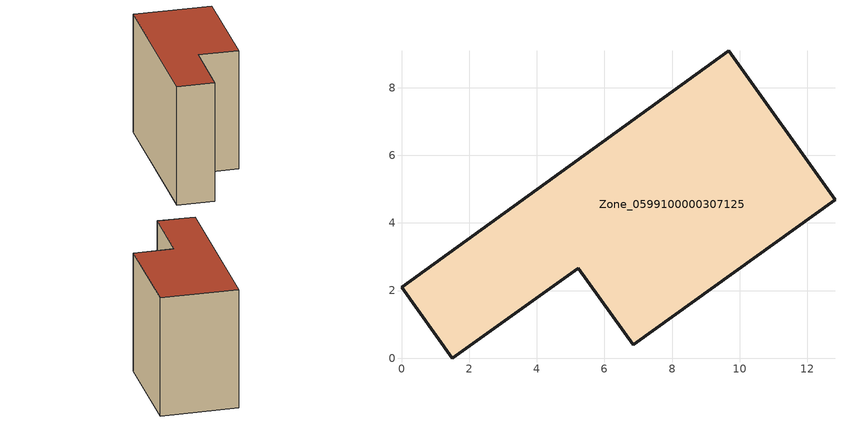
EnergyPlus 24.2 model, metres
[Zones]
Zone_0599100000307125
 floor ground (C_G): 5.23,2.66 1.5,0 0,2.1 9.68,9.09 12.82,4.69 6.86,0.39 z0
 wall outside (C_F): 9.68,9.09 0,2.1 1.5,0 5.23,2.66 6.86,0.39 12.82,4.69 9.68,9.09 z0:8.69
 roof outside (C_R): 6.86,0.39 12.82,4.69 9.68,9.09 0,2.1 1.5,0 5.23,2.66 z8.69
[BUILDING]
Pand.0599100000307125: North Axis=0; Terrain=City; Loads Convergence Tolerance Value=0.04; Temperature Convergence Tolerance Value=0.4; Solar Distribution=FullExterior; Maximum Number of Warmup Days=25; Minimum Number of Warmup Days=1
[Site:Location]
Rotterdam.The.Hague.AP_ZH_NLD Design_Conditions: Latitude=51.96; Longitude=4.45; Time Zone=1; Elevation=-4.5
[SITE:GROUNDTEMPERATURE:BUILDINGSURFACE]
18, 18, 18, 18, 18, 18, 18, 18, 18, 18, 18, 18
[MATERIAL] Thermal Absorptance=0.9; Solar Absorptance=0.7; Visible Absorptance=0.7
Name | Roughness | Thickness | Conductivity | Density | Specific Heat
G.TI.1975-1991 | MediumSmooth | 0.15 | 0.288461 | 540 | 1210
F.TI.1975-1991 | Rough | 0.3 | 0.230769 | 1920 | 840
R.TI.1975-1991 | MediumRough | 0.2 | 0.153846 | 1500 | 1000
[CONSTRUCTION]
C_G: G.TI.1975-1991
C_F: F.TI.1975-1991
C_R: R.TI.1975-1991
[ZONE]
Zone_0599100000307125: Type=1; Multiplier=1; Ceiling Height=Autocalculate; Volume=Autocalculate; Floor Area=autocalculate; Part of Total Floor Area=Yes
[ZONEINFILTRATION:DESIGNFLOWRATE]
Infil_Zone_0599100000307125: Zone or ZoneList or Space or SpaceList=Zone_0599100000307125; Schedule=AlwaysOn; Design Flow Rate Calculation Method=Flow/Area; Flow Rate per Floor Area=0.003; Constant Term Coefficient=1; Temperature Term Coefficient=0; Velocity Term Coefficient=0; Velocity Squared Term Coefficient=0
[HVACTEMPLATE:ZONE:IDEALLOADSAIRSYSTEM]
Zone_0599100000307125: Maximum Heating Supply Air Temperature=50; Minimum Cooling Supply Air Temperature=13; Maximum Heating Supply Air Humidity Ratio=0.0156; Minimum Cooling Supply Air Humidity Ratio=0.0077; Heating Limit=NoLimit; Cooling Limit=NoLimit; Dehumidification Control Type=ConstantSensibleHeatRatio; Cooling Sensible Heat Ratio=0.7; Dehumidification Setpoint=60; Humidification Control Type=None; Humidification Setpoint=30; Outdoor Air Method=None; Outdoor Air Flow Rate per Person=0.00944; Outdoor Air Flow Rate per Zone Floor Area=0; Outdoor Air Flow Rate per Zone=0; Demand Controlled Ventilation Type=None; Outdoor Air Economizer Type=NoEconomizer; Heat Recovery Type=None; Sensible Heat Recovery Effectiveness=0.7; Latent Heat Recovery Effectiveness=0.65
[ZONECONTROL:THERMOSTAT]
ThermostatControl_Zone_0599100000307125: Zone or ZoneList=Zone_0599100000307125; Control Type Schedule=DualSetpointControlType; Control 1=Thermostat_Zone_0599100000307125; Temperature Difference Between Cutout And Setpoint=0
[THERMOSTATSETPOINT:DUALSETPOINT]
Thermostat_Zone_0599100000307125: Heating Setpoint Temperature Schedule=HeatingSetpoint_Zone_0599100000307125; Cooling Setpoint Temperature Schedule=CoolingSetpoint_Zone_0599100000307125
[SCHEDULE:COMPACT]
HeatingSetpoint_Zone_0599100000307125: Through: 12/31, For: AllDays, Until: 24:00, 21
CoolingSetpoint_Zone_0599100000307125: Through: 12/31, For: AllDays, Until: 24:00, 24
DualSetpointControlType: Through: 12/31, For: AllDays, Until: 24:00, 4
AlwaysOn: Through: 12/31, For: AllDays, Until: 24:00, 1
